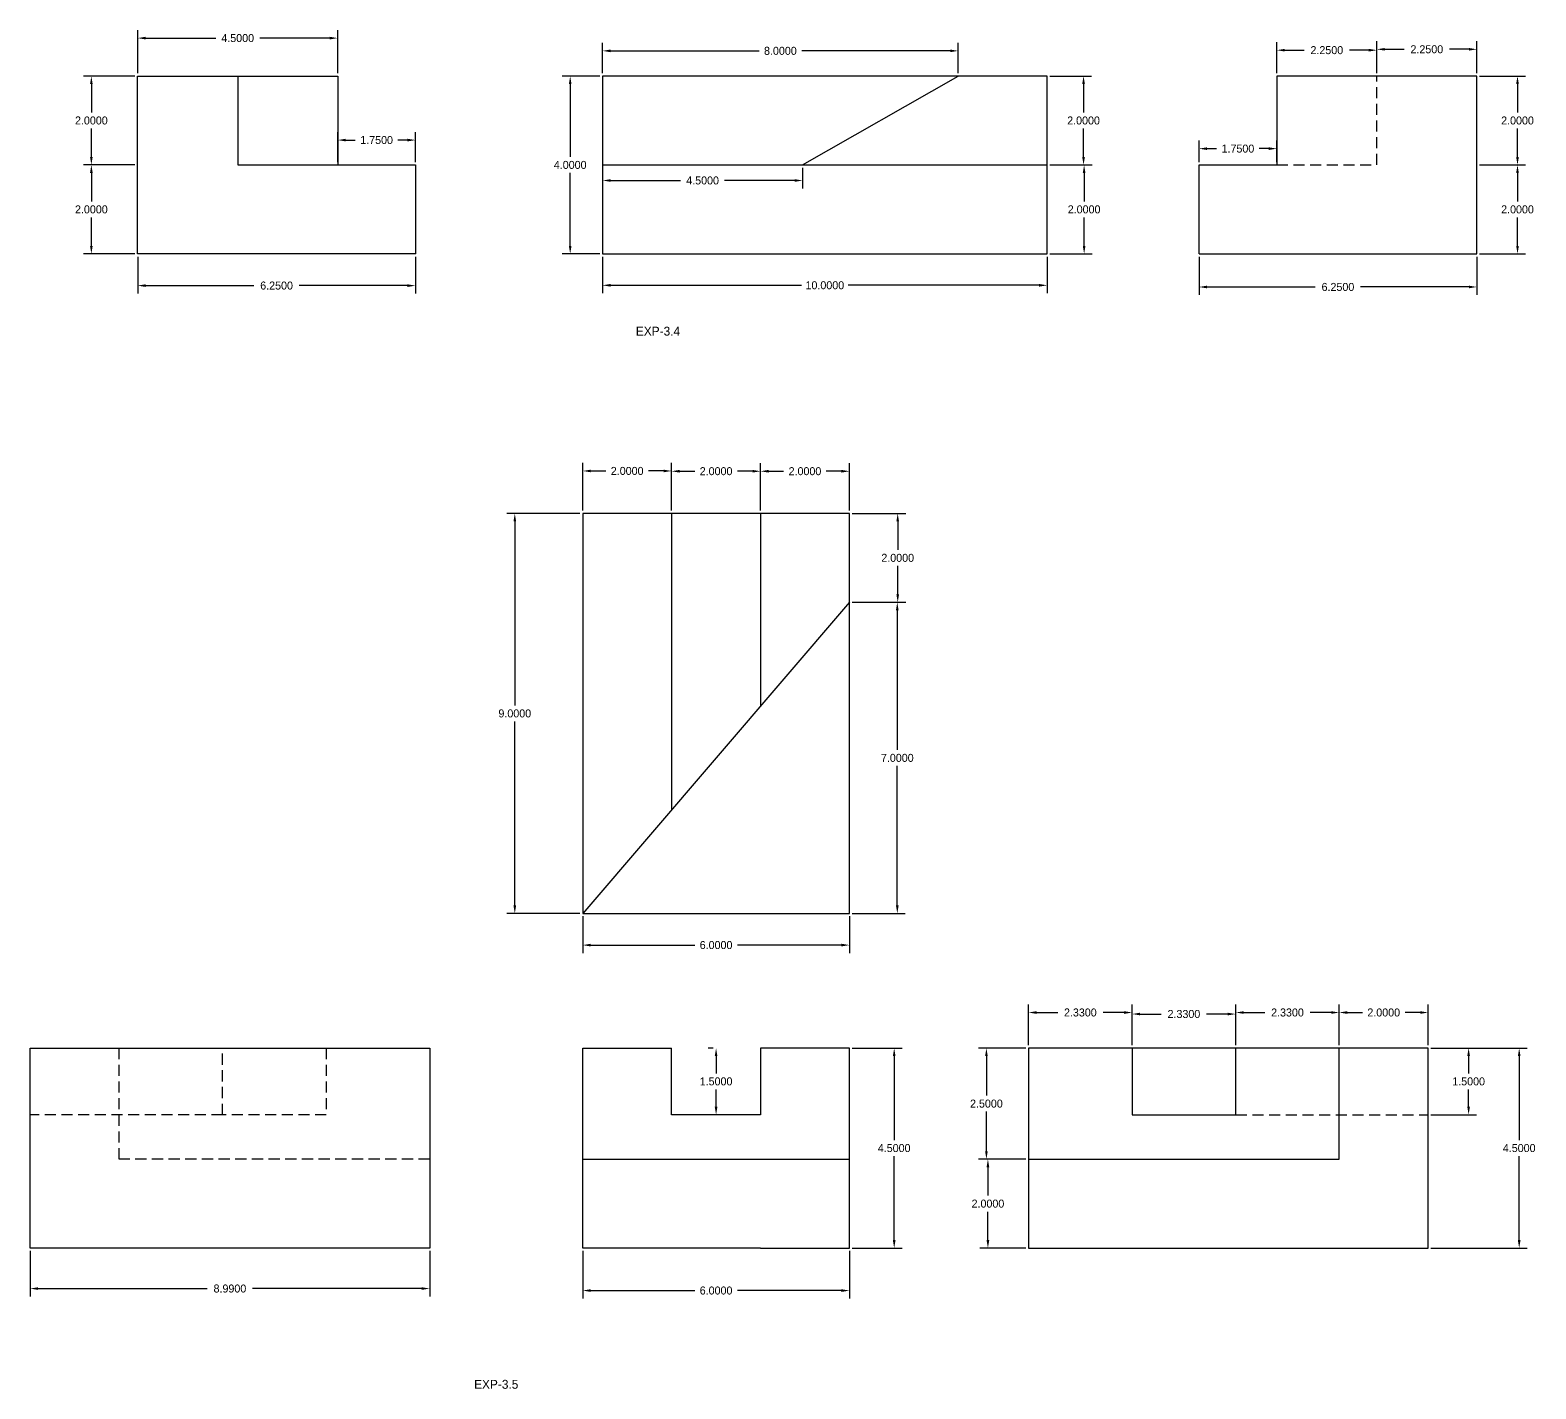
# Model space of a CAD drawing. Header units: inches. Extents: x 42.3 to 120.2, y -48.5 to 33.7.
# Drawn here: x 42.35 to 76.22, y -35.63 to -5.06 of the extents above; entities that cross this region are included whole.
import ezdxf

# ---------------------------------------------------------------- set-up
doc = ezdxf.new("R2010")
doc.units = ezdxf.units.IN
doc.header["$MEASUREMENT"] = 0
doc.linetypes.add('HIDDEN', pattern=[0.375, 0.25, -0.125])
doc.dimstyles.get("Standard").update_dxf_attribs({"dimtxt": 0.18, "dimasz": 0.18, "dimexe": 0.18, "dimexo": 0.0625, "dimgap": 0.09, "dimtad": 0, "dimtih": 1, "dimtoh": 1, "dimdec": 4, "dimzin": 0, "dimdsep": 46, "dimtxsty": 'Standard', "dimcen": 0.09, "dimadec": 0, "dimazin": 0, "dimtfac": 1, "dimtdec": 4, "dimtofl": 0, "dimtmove": 0, "dimatfit": 3, "dimfxl": 1, "dimtolj": 1, "dimtzin": 0, "dimarcsym": 0})

# ---------------------------------------------------------------- blocks, each defined once
blk = doc.blocks.new('*D70')
at = {"color": 0, "lineweight": -2}
for p, q in [((55.224, -6.034), (55.224, -5.349)), ((63.224, -6.034), (63.224, -5.349)), ((55.404, -5.529), (58.744, -5.529)), ((63.044, -5.529), (59.704, -5.529))]:
    blk.add_line(p, q, dxfattribs=at)
at = {"color": 0}
for points in [[(55.404, -5.499), (55.404, -5.559), (55.224, -5.529)], [(63.044, -5.499), (63.044, -5.559), (63.224, -5.529)]]:
    blk.add_solid(points, dxfattribs=at)
at = {"layer": 'Defpoints', "color": 0}
for p in [(63.224, -5.529), (55.224, -6.096), (63.224, -6.096)]:
    blk.add_point(p, dxfattribs=at)
at = {"color": 0, "insert": (59.224, -5.529), "char_height": 0.18, "attachment_point": 5}
blk.add_mtext('\\A1;8.0000', dxfattribs=at)
blk = doc.blocks.new('*D71')
at = {"color": 0, "lineweight": -2}
for p, q in [((55.224, -8.159), (55.224, -8.625)), ((55.404, -8.445), (56.979, -8.445)), ((59.544, -8.445), (57.969, -8.445)), ((59.724, -8.159), (59.724, -8.625))]:
    blk.add_line(p, q, dxfattribs=at)
at = {"color": 0}
for points in [[(55.404, -8.415), (55.404, -8.475), (55.224, -8.445)], [(59.544, -8.415), (59.544, -8.475), (59.724, -8.445)]]:
    blk.add_solid(points, dxfattribs=at)
at = {"layer": 'Defpoints', "color": 0}
for p in [(55.224, -8.096), (59.724, -8.096), (59.724, -8.445)]:
    blk.add_point(p, dxfattribs=at)
at = {"color": 0, "insert": (57.474, -8.445), "char_height": 0.18, "attachment_point": 5}
blk.add_mtext('\\A1;4.5000', dxfattribs=at)
blk = doc.blocks.new('*D72')
at = {"color": 0, "lineweight": -2}
for p, q in [((65.287, -6.096), (66.224, -6.096)), ((66.044, -6.276), (66.044, -6.916)), ((66.044, -7.916), (66.044, -7.276)), ((65.287, -8.096), (66.224, -8.096))]:
    blk.add_line(p, q, dxfattribs=at)
at = {"color": 0}
for points in [[(66.014, -6.276), (66.074, -6.276), (66.044, -6.096)], [(66.014, -7.916), (66.074, -7.916), (66.044, -8.096)]]:
    blk.add_solid(points, dxfattribs=at)
at = {"layer": 'Defpoints', "color": 0}
for p in [(65.224, -6.096), (65.224, -8.096), (66.044, -8.096)]:
    blk.add_point(p, dxfattribs=at)
at = {"color": 0, "insert": (66.044, -7.096), "char_height": 0.18, "attachment_point": 5}
blk.add_mtext('\\A1;2.0000', dxfattribs=at)
blk = doc.blocks.new('*D73')
at = {"color": 0, "lineweight": -2}
for p, q in [((65.287, -8.096), (66.237, -8.096)), ((66.057, -8.276), (66.057, -8.916)), ((66.057, -9.916), (66.057, -9.276)), ((65.287, -10.096), (66.237, -10.096))]:
    blk.add_line(p, q, dxfattribs=at)
at = {"color": 0}
for points in [[(66.027, -8.276), (66.087, -8.276), (66.057, -8.096)], [(66.027, -9.916), (66.087, -9.916), (66.057, -10.096)]]:
    blk.add_solid(points, dxfattribs=at)
at = {"layer": 'Defpoints', "color": 0}
for p in [(65.224, -8.096), (65.224, -10.096), (66.057, -10.096)]:
    blk.add_point(p, dxfattribs=at)
at = {"color": 0, "insert": (66.057, -9.096), "char_height": 0.18, "attachment_point": 5}
blk.add_mtext('\\A1;2.0000', dxfattribs=at)
blk = doc.blocks.new('*D74')
at = {"color": 0, "lineweight": -2}
for p, q in [((55.224, -10.159), (55.224, -10.983)), ((65.224, -10.159), (65.224, -10.983)), ((55.404, -10.803), (59.699, -10.803)), ((65.044, -10.803), (60.749, -10.803))]:
    blk.add_line(p, q, dxfattribs=at)
at = {"color": 0}
for points in [[(55.404, -10.773), (55.404, -10.833), (55.224, -10.803)], [(65.044, -10.773), (65.044, -10.833), (65.224, -10.803)]]:
    blk.add_solid(points, dxfattribs=at)
at = {"layer": 'Defpoints', "color": 0}
for p in [(55.224, -10.096), (65.224, -10.096), (65.224, -10.803)]:
    blk.add_point(p, dxfattribs=at)
at = {"color": 0, "insert": (60.224, -10.803), "char_height": 0.18, "attachment_point": 5}
blk.add_mtext('\\A1;10.0000', dxfattribs=at)
blk = doc.blocks.new('*D75')
at = {"color": 0, "lineweight": -2}
for p, q in [((55.162, -6.096), (54.315, -6.096)), ((54.495, -6.276), (54.495, -7.916)), ((54.495, -9.916), (54.495, -8.276)), ((55.162, -10.096), (54.315, -10.096))]:
    blk.add_line(p, q, dxfattribs=at)
at = {"color": 0}
for points in [[(54.465, -6.276), (54.525, -6.276), (54.495, -6.096)], [(54.465, -9.916), (54.525, -9.916), (54.495, -10.096)]]:
    blk.add_solid(points, dxfattribs=at)
at = {"layer": 'Defpoints', "color": 0}
for p in [(55.224, -6.096), (54.495, -10.096), (55.224, -10.096)]:
    blk.add_point(p, dxfattribs=at)
at = {"color": 0, "insert": (54.495, -8.096), "char_height": 0.18, "attachment_point": 5}
blk.add_mtext('\\A1;4.0000', dxfattribs=at)
blk = doc.blocks.new('*D76')
at = {"color": 0, "lineweight": -2}
for p, q in [((70.392, -6.034), (70.392, -5.334)), ((72.642, -6.034), (72.642, -5.334)), ((70.572, -5.514), (71.007, -5.514)), ((72.462, -5.514), (72.027, -5.514))]:
    blk.add_line(p, q, dxfattribs=at)
at = {"color": 0}
for points in [[(70.572, -5.484), (70.572, -5.544), (70.392, -5.514)], [(72.462, -5.484), (72.462, -5.544), (72.642, -5.514)]]:
    blk.add_solid(points, dxfattribs=at)
at = {"layer": 'Defpoints', "color": 0}
for p in [(72.642, -5.514), (70.392, -6.096), (72.642, -6.096)]:
    blk.add_point(p, dxfattribs=at)
at = {"color": 0, "insert": (71.517, -5.514), "char_height": 0.18, "attachment_point": 5}
blk.add_mtext('\\A1;2.2500', dxfattribs=at)
blk = doc.blocks.new('*D77')
at = {"color": 0, "lineweight": -2}
for p, q in [((72.642, -6.034), (72.642, -5.314)), ((74.892, -6.034), (74.892, -5.314)), ((72.822, -5.494), (73.257, -5.494)), ((74.712, -5.494), (74.277, -5.494))]:
    blk.add_line(p, q, dxfattribs=at)
at = {"color": 0}
for points in [[(72.822, -5.464), (72.822, -5.524), (72.642, -5.494)], [(74.712, -5.464), (74.712, -5.524), (74.892, -5.494)]]:
    blk.add_solid(points, dxfattribs=at)
at = {"layer": 'Defpoints', "color": 0}
for p in [(74.892, -5.494), (72.642, -6.096), (74.892, -6.096)]:
    blk.add_point(p, dxfattribs=at)
at = {"color": 0, "insert": (73.767, -5.494), "char_height": 0.18, "attachment_point": 5}
blk.add_mtext('\\A1;2.2500', dxfattribs=at)
blk = doc.blocks.new('*D78')
at = {"color": 0, "lineweight": -2}
for p, q in [((74.955, -6.096), (75.987, -6.096)), ((75.807, -6.276), (75.807, -6.916)), ((75.807, -7.916), (75.807, -7.276)), ((74.955, -8.096), (75.987, -8.096))]:
    blk.add_line(p, q, dxfattribs=at)
at = {"color": 0}
for points in [[(75.777, -6.276), (75.837, -6.276), (75.807, -6.096)], [(75.777, -7.916), (75.837, -7.916), (75.807, -8.096)]]:
    blk.add_solid(points, dxfattribs=at)
at = {"layer": 'Defpoints', "color": 0}
for p in [(74.892, -6.096), (74.892, -8.096), (75.807, -8.096)]:
    blk.add_point(p, dxfattribs=at)
at = {"color": 0, "insert": (75.807, -7.096), "char_height": 0.18, "attachment_point": 5}
blk.add_mtext('\\A1;2.0000', dxfattribs=at)
blk = doc.blocks.new('*D79')
at = {"color": 0, "lineweight": -2}
for p, q in [((74.955, -8.096), (75.987, -8.096)), ((75.807, -8.276), (75.807, -8.916)), ((75.807, -9.916), (75.807, -9.276)), ((74.955, -10.096), (75.987, -10.096))]:
    blk.add_line(p, q, dxfattribs=at)
at = {"color": 0}
for points in [[(75.777, -8.276), (75.837, -8.276), (75.807, -8.096)], [(75.777, -9.916), (75.837, -9.916), (75.807, -10.096)]]:
    blk.add_solid(points, dxfattribs=at)
at = {"layer": 'Defpoints', "color": 0}
for p in [(74.892, -8.096), (74.892, -10.096), (75.807, -10.096)]:
    blk.add_point(p, dxfattribs=at)
at = {"color": 0, "insert": (75.807, -9.096), "char_height": 0.18, "attachment_point": 5}
blk.add_mtext('\\A1;2.0000', dxfattribs=at)
blk = doc.blocks.new('*D80')
at = {"color": 0, "lineweight": -2}
for p, q in [((68.642, -10.159), (68.642, -11.021)), ((74.892, -10.159), (74.892, -11.021)), ((68.822, -10.841), (71.257, -10.841)), ((74.712, -10.841), (72.277, -10.841))]:
    blk.add_line(p, q, dxfattribs=at)
at = {"color": 0}
for points in [[(68.822, -10.811), (68.822, -10.871), (68.642, -10.841)], [(74.712, -10.811), (74.712, -10.871), (74.892, -10.841)]]:
    blk.add_solid(points, dxfattribs=at)
at = {"layer": 'Defpoints', "color": 0}
for p in [(68.642, -10.096), (74.892, -10.096), (68.642, -10.841)]:
    blk.add_point(p, dxfattribs=at)
at = {"color": 0, "insert": (71.767, -10.841), "char_height": 0.18, "attachment_point": 5}
blk.add_mtext('\\A1;6.2500', dxfattribs=at)
blk = doc.blocks.new('*D81')
at = {"color": 0, "lineweight": -2}
for p, q in [((44.765, -10.159), (44.765, -10.99)), ((51.015, -10.159), (51.015, -10.99)), ((44.945, -10.81), (47.38, -10.81)), ((50.835, -10.81), (48.4, -10.81))]:
    blk.add_line(p, q, dxfattribs=at)
at = {"color": 0}
for points in [[(44.945, -10.78), (44.945, -10.84), (44.765, -10.81)], [(50.835, -10.78), (50.835, -10.84), (51.015, -10.81)]]:
    blk.add_solid(points, dxfattribs=at)
at = {"layer": 'Defpoints', "color": 0}
for p in [(44.765, -10.096), (51.015, -10.096), (51.015, -10.81)]:
    blk.add_point(p, dxfattribs=at)
at = {"color": 0, "insert": (47.89, -10.81), "char_height": 0.18, "attachment_point": 5}
blk.add_mtext('\\A1;6.2500', dxfattribs=at)
blk = doc.blocks.new('*D82')
at = {"color": 0, "lineweight": -2}
for p, q in [((44.702, -6.096), (43.543, -6.096)), ((43.723, -6.276), (43.723, -6.916)), ((43.723, -7.916), (43.723, -7.276)), ((44.702, -8.096), (43.543, -8.096))]:
    blk.add_line(p, q, dxfattribs=at)
at = {"color": 0}
for points in [[(43.693, -6.276), (43.753, -6.276), (43.723, -6.096)], [(43.693, -7.916), (43.753, -7.916), (43.723, -8.096)]]:
    blk.add_solid(points, dxfattribs=at)
at = {"layer": 'Defpoints', "color": 0}
for p in [(44.765, -6.096), (43.723, -8.096), (44.765, -8.096)]:
    blk.add_point(p, dxfattribs=at)
at = {"color": 0, "insert": (43.723, -7.096), "char_height": 0.18, "attachment_point": 5}
blk.add_mtext('\\A1;2.0000', dxfattribs=at)
blk = doc.blocks.new('*D83')
at = {"color": 0, "lineweight": -2}
for p, q in [((44.702, -8.096), (43.543, -8.096)), ((43.723, -8.276), (43.723, -8.916)), ((43.723, -9.916), (43.723, -9.276)), ((44.702, -10.096), (43.543, -10.096))]:
    blk.add_line(p, q, dxfattribs=at)
at = {"color": 0}
for points in [[(43.693, -8.276), (43.753, -8.276), (43.723, -8.096)], [(43.693, -9.916), (43.753, -9.916), (43.723, -10.096)]]:
    blk.add_solid(points, dxfattribs=at)
at = {"layer": 'Defpoints', "color": 0}
for p in [(44.765, -8.096), (43.723, -10.096), (44.765, -10.096)]:
    blk.add_point(p, dxfattribs=at)
at = {"color": 0, "insert": (43.723, -9.096), "char_height": 0.18, "attachment_point": 5}
blk.add_mtext('\\A1;2.0000', dxfattribs=at)
blk = doc.blocks.new('*D84')
at = {"color": 0, "lineweight": -2}
for p, q in [((44.765, -6.034), (44.765, -5.062)), ((49.265, -6.034), (49.265, -5.062)), ((44.945, -5.242), (46.52, -5.242)), ((49.085, -5.242), (47.51, -5.242))]:
    blk.add_line(p, q, dxfattribs=at)
at = {"color": 0}
for points in [[(44.945, -5.212), (44.945, -5.272), (44.765, -5.242)], [(49.085, -5.212), (49.085, -5.272), (49.265, -5.242)]]:
    blk.add_solid(points, dxfattribs=at)
at = {"layer": 'Defpoints', "color": 0}
for p in [(49.265, -5.242), (44.765, -6.096), (49.265, -6.096)]:
    blk.add_point(p, dxfattribs=at)
at = {"color": 0, "insert": (47.015, -5.242), "char_height": 0.18, "attachment_point": 5}
blk.add_mtext('\\A1;4.5000', dxfattribs=at)
blk = doc.blocks.new('*D85')
at = {"color": 0, "lineweight": -2}
for p, q in [((49.265, -8.034), (49.265, -7.356)), ((51.015, -8.034), (51.015, -7.356)), ((49.445, -7.536), (49.66, -7.536)), ((50.835, -7.536), (50.62, -7.536))]:
    blk.add_line(p, q, dxfattribs=at)
at = {"color": 0}
for points in [[(49.445, -7.506), (49.445, -7.566), (49.265, -7.536)], [(50.835, -7.506), (50.835, -7.566), (51.015, -7.536)]]:
    blk.add_solid(points, dxfattribs=at)
at = {"layer": 'Defpoints', "color": 0}
for p in [(51.015, -7.536), (49.265, -8.096), (51.015, -8.096)]:
    blk.add_point(p, dxfattribs=at)
at = {"color": 0, "insert": (50.14, -7.536), "char_height": 0.18, "attachment_point": 5}
blk.add_mtext('\\A1;1.7500', dxfattribs=at)
blk = doc.blocks.new('*D86')
at = {"color": 0, "lineweight": -2}
for p, q in [((68.642, -8.034), (68.642, -7.549)), ((68.822, -7.729), (69.037, -7.729)), ((70.212, -7.729), (69.997, -7.729)), ((70.392, -8.034), (70.392, -7.549))]:
    blk.add_line(p, q, dxfattribs=at)
at = {"color": 0}
for points in [[(68.822, -7.699), (68.822, -7.759), (68.642, -7.729)], [(70.212, -7.699), (70.212, -7.759), (70.392, -7.729)]]:
    blk.add_solid(points, dxfattribs=at)
at = {"layer": 'Defpoints', "color": 0}
for p in [(68.642, -7.729), (68.642, -8.096), (70.392, -8.096)]:
    blk.add_point(p, dxfattribs=at)
at = {"color": 0, "insert": (69.517, -7.729), "char_height": 0.18, "attachment_point": 5}
blk.add_mtext('\\A1;1.7500', dxfattribs=at)
blk = doc.blocks.new('*D88')
at = {"color": 0, "lineweight": -2}
for p, q in [((60.84, -15.935), (62.043, -15.935)), ((61.863, -16.115), (61.863, -16.755)), ((61.863, -17.755), (61.863, -17.115)), ((60.84, -17.935), (62.043, -17.935))]:
    blk.add_line(p, q, dxfattribs=at)
at = {"color": 0}
for points in [[(61.833, -16.115), (61.893, -16.115), (61.863, -15.935)], [(61.833, -17.755), (61.893, -17.755), (61.863, -17.935)]]:
    blk.add_solid(points, dxfattribs=at)
at = {"layer": 'Defpoints', "color": 0}
for p in [(60.777, -15.935), (60.777, -17.935), (61.863, -17.935)]:
    blk.add_point(p, dxfattribs=at)
at = {"color": 0, "insert": (61.863, -16.935), "char_height": 0.18, "attachment_point": 5}
blk.add_mtext('\\A1;2.0000', dxfattribs=at)
blk = doc.blocks.new('*D89')
at = {"color": 0, "lineweight": -2}
for p, q in [((60.84, -17.935), (62.034, -17.935)), ((61.854, -18.115), (61.854, -21.255)), ((61.854, -24.755), (61.854, -21.615)), ((60.84, -24.935), (62.034, -24.935))]:
    blk.add_line(p, q, dxfattribs=at)
at = {"color": 0}
for points in [[(61.824, -18.115), (61.884, -18.115), (61.854, -17.935)], [(61.824, -24.755), (61.884, -24.755), (61.854, -24.935)]]:
    blk.add_solid(points, dxfattribs=at)
at = {"layer": 'Defpoints', "color": 0}
for p in [(60.777, -17.935), (60.777, -24.935), (61.854, -24.935)]:
    blk.add_point(p, dxfattribs=at)
at = {"color": 0, "insert": (61.854, -21.435), "char_height": 0.18, "attachment_point": 5}
blk.add_mtext('\\A1;7.0000', dxfattribs=at)
blk = doc.blocks.new('*D90')
at = {"color": 0, "lineweight": -2}
for p, q in [((54.777, -15.872), (54.777, -14.8)), ((56.777, -15.872), (56.777, -14.8)), ((54.957, -14.98), (55.297, -14.98)), ((56.597, -14.98), (56.257, -14.98))]:
    blk.add_line(p, q, dxfattribs=at)
at = {"color": 0}
for points in [[(54.957, -14.95), (54.957, -15.01), (54.777, -14.98)], [(56.597, -14.95), (56.597, -15.01), (56.777, -14.98)]]:
    blk.add_solid(points, dxfattribs=at)
at = {"layer": 'Defpoints', "color": 0}
for p in [(56.777, -14.98), (54.777, -15.935), (56.777, -15.935)]:
    blk.add_point(p, dxfattribs=at)
at = {"color": 0, "insert": (55.777, -14.98), "char_height": 0.18, "attachment_point": 5}
blk.add_mtext('\\A1;2.0000', dxfattribs=at)
blk = doc.blocks.new('*D91')
at = {"color": 0, "lineweight": -2}
for p, q in [((56.777, -15.872), (56.777, -14.806)), ((58.777, -15.872), (58.777, -14.806)), ((56.957, -14.986), (57.297, -14.986)), ((58.597, -14.986), (58.257, -14.986))]:
    blk.add_line(p, q, dxfattribs=at)
at = {"color": 0}
for points in [[(56.957, -14.956), (56.957, -15.016), (56.777, -14.986)], [(58.597, -14.956), (58.597, -15.016), (58.777, -14.986)]]:
    blk.add_solid(points, dxfattribs=at)
at = {"layer": 'Defpoints', "color": 0}
for p in [(58.777, -14.986), (56.777, -15.935), (58.777, -15.935)]:
    blk.add_point(p, dxfattribs=at)
at = {"color": 0, "insert": (57.777, -14.986), "char_height": 0.18, "attachment_point": 5}
blk.add_mtext('\\A1;2.0000', dxfattribs=at)
blk = doc.blocks.new('*D92')
at = {"color": 0, "lineweight": -2}
for p, q in [((58.777, -15.872), (58.777, -14.806)), ((60.777, -15.872), (60.777, -14.806)), ((58.957, -14.986), (59.297, -14.986)), ((60.597, -14.986), (60.257, -14.986))]:
    blk.add_line(p, q, dxfattribs=at)
at = {"color": 0}
for points in [[(58.957, -14.956), (58.957, -15.016), (58.777, -14.986)], [(60.597, -14.956), (60.597, -15.016), (60.777, -14.986)]]:
    blk.add_solid(points, dxfattribs=at)
at = {"layer": 'Defpoints', "color": 0}
for p in [(60.777, -14.986), (58.777, -15.935), (60.777, -15.935)]:
    blk.add_point(p, dxfattribs=at)
at = {"color": 0, "insert": (59.777, -14.986), "char_height": 0.18, "attachment_point": 5}
blk.add_mtext('\\A1;2.0000', dxfattribs=at)
blk = doc.blocks.new('*D93')
at = {"color": 0, "lineweight": -2}
for p, q in [((54.777, -24.997), (54.777, -25.826)), ((60.777, -24.997), (60.777, -25.826)), ((54.957, -25.646), (57.297, -25.646)), ((60.597, -25.646), (58.257, -25.646))]:
    blk.add_line(p, q, dxfattribs=at)
at = {"color": 0}
for points in [[(54.957, -25.616), (54.957, -25.676), (54.777, -25.646)], [(60.597, -25.616), (60.597, -25.676), (60.777, -25.646)]]:
    blk.add_solid(points, dxfattribs=at)
at = {"layer": 'Defpoints', "color": 0}
for p in [(54.777, -24.935), (60.777, -24.935), (60.777, -25.646)]:
    blk.add_point(p, dxfattribs=at)
at = {"color": 0, "insert": (57.777, -25.646), "char_height": 0.18, "attachment_point": 5}
blk.add_mtext('\\A1;6.0000', dxfattribs=at)
blk = doc.blocks.new('*D94')
at = {"color": 0, "lineweight": -2}
for p, q in [((54.715, -15.935), (53.069, -15.935)), ((53.249, -16.115), (53.249, -20.255)), ((53.249, -24.755), (53.249, -20.615)), ((54.715, -24.935), (53.069, -24.935))]:
    blk.add_line(p, q, dxfattribs=at)
at = {"color": 0}
for points in [[(53.219, -16.115), (53.279, -16.115), (53.249, -15.935)], [(53.219, -24.755), (53.279, -24.755), (53.249, -24.935)]]:
    blk.add_solid(points, dxfattribs=at)
at = {"layer": 'Defpoints', "color": 0}
for p in [(54.777, -15.935), (53.249, -24.935), (54.777, -24.935)]:
    blk.add_point(p, dxfattribs=at)
at = {"color": 0, "insert": (53.249, -20.435), "char_height": 0.18, "attachment_point": 5}
blk.add_mtext('\\A1;9.0000', dxfattribs=at)
blk = doc.blocks.new('*D95')
at = {"color": 0, "lineweight": -2}
for p, q in [((64.807, -27.901), (64.807, -26.983)), ((67.137, -27.901), (67.137, -26.983)), ((64.987, -27.163), (65.462, -27.163)), ((66.957, -27.163), (66.482, -27.163))]:
    blk.add_line(p, q, dxfattribs=at)
at = {"color": 0}
for points in [[(64.987, -27.133), (64.987, -27.193), (64.807, -27.163)], [(66.957, -27.133), (66.957, -27.193), (67.137, -27.163)]]:
    blk.add_solid(points, dxfattribs=at)
at = {"layer": 'Defpoints', "color": 0}
for p in [(67.137, -27.163), (64.807, -27.963), (67.137, -27.963)]:
    blk.add_point(p, dxfattribs=at)
at = {"color": 0, "insert": (65.972, -27.163), "char_height": 0.18, "attachment_point": 5}
blk.add_mtext('\\A1;2.3300', dxfattribs=at)
blk = doc.blocks.new('*D96')
at = {"color": 0, "lineweight": -2}
for p, q in [((67.137, -27.901), (67.137, -27.017)), ((69.467, -27.901), (69.467, -27.017)), ((67.317, -27.197), (67.792, -27.197)), ((69.287, -27.197), (68.812, -27.197))]:
    blk.add_line(p, q, dxfattribs=at)
at = {"color": 0}
for points in [[(67.317, -27.167), (67.317, -27.227), (67.137, -27.197)], [(69.287, -27.167), (69.287, -27.227), (69.467, -27.197)]]:
    blk.add_solid(points, dxfattribs=at)
at = {"layer": 'Defpoints', "color": 0}
for p in [(69.467, -27.197), (67.137, -27.963), (69.467, -27.963)]:
    blk.add_point(p, dxfattribs=at)
at = {"color": 0, "insert": (68.302, -27.197), "char_height": 0.18, "attachment_point": 5}
blk.add_mtext('\\A1;2.3300', dxfattribs=at)
blk = doc.blocks.new('*D97')
at = {"color": 0, "lineweight": -2}
for p, q in [((69.467, -27.901), (69.467, -26.983)), ((71.797, -27.901), (71.797, -26.983)), ((69.647, -27.163), (70.122, -27.163)), ((71.617, -27.163), (71.142, -27.163))]:
    blk.add_line(p, q, dxfattribs=at)
at = {"color": 0}
for points in [[(69.647, -27.133), (69.647, -27.193), (69.467, -27.163)], [(71.617, -27.133), (71.617, -27.193), (71.797, -27.163)]]:
    blk.add_solid(points, dxfattribs=at)
at = {"layer": 'Defpoints', "color": 0}
for p in [(71.797, -27.163), (69.467, -27.963), (71.797, -27.963)]:
    blk.add_point(p, dxfattribs=at)
at = {"color": 0, "insert": (70.632, -27.163), "char_height": 0.18, "attachment_point": 5}
blk.add_mtext('\\A1;2.3300', dxfattribs=at)
blk = doc.blocks.new('*D98')
at = {"color": 0, "lineweight": -2}
for p, q in [((71.797, -27.901), (71.797, -26.983)), ((73.797, -27.901), (73.797, -26.983)), ((71.977, -27.163), (72.317, -27.163)), ((73.617, -27.163), (73.277, -27.163))]:
    blk.add_line(p, q, dxfattribs=at)
at = {"color": 0}
for points in [[(71.977, -27.133), (71.977, -27.193), (71.797, -27.163)], [(73.617, -27.133), (73.617, -27.193), (73.797, -27.163)]]:
    blk.add_solid(points, dxfattribs=at)
at = {"layer": 'Defpoints', "color": 0}
for p in [(73.797, -27.163), (71.797, -27.963), (73.797, -27.963)]:
    blk.add_point(p, dxfattribs=at)
at = {"color": 0, "insert": (72.797, -27.163), "char_height": 0.18, "attachment_point": 5}
blk.add_mtext('\\A1;2.0000', dxfattribs=at)
blk = doc.blocks.new('*D99')
at = {"color": 0, "lineweight": -2}
for p, q in [((73.859, -27.963), (74.887, -27.963)), ((74.707, -28.143), (74.707, -28.533)), ((74.707, -29.283), (74.707, -28.893)), ((73.859, -29.463), (74.887, -29.463))]:
    blk.add_line(p, q, dxfattribs=at)
at = {"color": 0}
for points in [[(74.677, -28.143), (74.737, -28.143), (74.707, -27.963)], [(74.677, -29.283), (74.737, -29.283), (74.707, -29.463)]]:
    blk.add_solid(points, dxfattribs=at)
at = {"layer": 'Defpoints', "color": 0}
for p in [(73.797, -27.963), (73.797, -29.463), (74.707, -29.463)]:
    blk.add_point(p, dxfattribs=at)
at = {"color": 0, "insert": (74.707, -28.713), "char_height": 0.18, "attachment_point": 5}
blk.add_mtext('\\A1;1.5000', dxfattribs=at)
blk = doc.blocks.new('*D100')
at = {"color": 0, "lineweight": -2}
for p, q in [((73.859, -27.963), (76.025, -27.963)), ((75.845, -28.143), (75.845, -30.033)), ((75.845, -32.283), (75.845, -30.393)), ((73.859, -32.463), (76.025, -32.463))]:
    blk.add_line(p, q, dxfattribs=at)
at = {"color": 0}
for points in [[(75.815, -28.143), (75.875, -28.143), (75.845, -27.963)], [(75.815, -32.283), (75.875, -32.283), (75.845, -32.463)]]:
    blk.add_solid(points, dxfattribs=at)
at = {"layer": 'Defpoints', "color": 0}
for p in [(73.797, -27.963), (73.797, -32.463), (75.845, -32.463)]:
    blk.add_point(p, dxfattribs=at)
at = {"color": 0, "insert": (75.845, -30.213), "char_height": 0.18, "attachment_point": 5}
blk.add_mtext('\\A1;4.5000', dxfattribs=at)
blk = doc.blocks.new('*D101')
at = {"color": 0, "lineweight": -2}
for p, q in [((64.744, -27.963), (63.679, -27.963)), ((63.859, -28.143), (63.859, -29.033)), ((63.859, -30.283), (63.859, -29.393)), ((64.744, -30.463), (63.679, -30.463))]:
    blk.add_line(p, q, dxfattribs=at)
at = {"color": 0}
for points in [[(63.829, -28.143), (63.889, -28.143), (63.859, -27.963)], [(63.829, -30.283), (63.889, -30.283), (63.859, -30.463)]]:
    blk.add_solid(points, dxfattribs=at)
at = {"layer": 'Defpoints', "color": 0}
for p in [(64.807, -27.963), (63.859, -30.463), (64.807, -30.463)]:
    blk.add_point(p, dxfattribs=at)
at = {"color": 0, "insert": (63.859, -29.213), "char_height": 0.18, "attachment_point": 5}
blk.add_mtext('\\A1;2.5000', dxfattribs=at)
blk = doc.blocks.new('*D102')
at = {"color": 0, "lineweight": -2}
for p, q in [((64.744, -30.463), (63.713, -30.463)), ((63.893, -30.643), (63.893, -31.283)), ((63.893, -32.283), (63.893, -31.643)), ((64.744, -32.463), (63.713, -32.463))]:
    blk.add_line(p, q, dxfattribs=at)
at = {"color": 0}
for points in [[(63.863, -30.643), (63.923, -30.643), (63.893, -30.463)], [(63.863, -32.283), (63.923, -32.283), (63.893, -32.463)]]:
    blk.add_solid(points, dxfattribs=at)
at = {"layer": 'Defpoints', "color": 0}
for p in [(64.807, -30.463), (63.893, -32.463), (64.807, -32.463)]:
    blk.add_point(p, dxfattribs=at)
at = {"color": 0, "insert": (63.893, -31.463), "char_height": 0.18, "attachment_point": 5}
blk.add_mtext('\\A1;2.0000', dxfattribs=at)
blk = doc.blocks.new('*D103')
at = {"color": 0, "lineweight": -2}
for p, q in [((60.84, -27.963), (61.964, -27.963)), ((61.784, -28.143), (61.784, -30.033)), ((61.784, -32.283), (61.784, -30.393)), ((60.84, -32.463), (61.964, -32.463))]:
    blk.add_line(p, q, dxfattribs=at)
at = {"color": 0}
for points in [[(61.754, -28.143), (61.814, -28.143), (61.784, -27.963)], [(61.754, -32.283), (61.814, -32.283), (61.784, -32.463)]]:
    blk.add_solid(points, dxfattribs=at)
at = {"layer": 'Defpoints', "color": 0}
for p in [(60.777, -27.963), (60.777, -32.463), (61.784, -32.463)]:
    blk.add_point(p, dxfattribs=at)
at = {"color": 0, "insert": (61.784, -30.213), "char_height": 0.18, "attachment_point": 5}
blk.add_mtext('\\A1;4.5000', dxfattribs=at)
blk = doc.blocks.new('*D104')
at = {"color": 0, "lineweight": -2}
for p, q in [((54.777, -32.526), (54.777, -33.598)), ((60.777, -32.526), (60.777, -33.598)), ((54.957, -33.418), (57.297, -33.418)), ((60.597, -33.418), (58.257, -33.418))]:
    blk.add_line(p, q, dxfattribs=at)
at = {"color": 0}
for points in [[(54.957, -33.388), (54.957, -33.448), (54.777, -33.418)], [(60.597, -33.388), (60.597, -33.448), (60.777, -33.418)]]:
    blk.add_solid(points, dxfattribs=at)
at = {"layer": 'Defpoints', "color": 0}
for p in [(54.777, -32.463), (60.777, -32.463), (60.777, -33.418)]:
    blk.add_point(p, dxfattribs=at)
at = {"color": 0, "insert": (57.777, -33.418), "char_height": 0.18, "attachment_point": 5}
blk.add_mtext('\\A1;6.0000', dxfattribs=at)
blk = doc.blocks.new('*D105')
at = {"color": 0, "lineweight": -2}
for p, q in [((57.715, -27.963), (57.597, -27.963)), ((57.777, -28.143), (57.777, -28.533)), ((57.777, -29.283), (57.777, -28.893)), ((57.715, -29.463), (57.597, -29.463))]:
    blk.add_line(p, q, dxfattribs=at)
at = {"color": 0}
for points in [[(57.747, -28.143), (57.807, -28.143), (57.777, -27.963)], [(57.747, -29.283), (57.807, -29.283), (57.777, -29.463)]]:
    blk.add_solid(points, dxfattribs=at)
at = {"layer": 'Defpoints', "color": 0}
for p in [(57.777, -27.963), (57.777, -27.963), (57.777, -29.463)]:
    blk.add_point(p, dxfattribs=at)
at = {"color": 0, "insert": (57.777, -28.713), "char_height": 0.18, "attachment_point": 5}
blk.add_mtext('\\A1;1.5000', dxfattribs=at)
blk = doc.blocks.new('*D106')
at = {"color": 0, "lineweight": -2}
for p, q in [((42.345, -32.526), (42.345, -33.553)), ((51.335, -32.526), (51.335, -33.553)), ((42.525, -33.373), (46.33, -33.373)), ((51.155, -33.373), (47.35, -33.373))]:
    blk.add_line(p, q, dxfattribs=at)
at = {"color": 0}
for points in [[(42.525, -33.343), (42.525, -33.403), (42.345, -33.373)], [(51.155, -33.343), (51.155, -33.403), (51.335, -33.373)]]:
    blk.add_solid(points, dxfattribs=at)
at = {"layer": 'Defpoints', "color": 0}
for p in [(42.345, -32.463), (51.335, -32.463), (51.335, -33.373)]:
    blk.add_point(p, dxfattribs=at)
at = {"color": 0, "insert": (46.84, -33.373), "char_height": 0.18, "attachment_point": 5}
blk.add_mtext('\\A1;8.9900', dxfattribs=at)

msp = doc.modelspace()

# ---------------------------------------------------------------- linework, layer by layer
for p, q in [((44.76453, -8.09631), (44.76453, -6.09631)), ((44.76453, -6.09631), (47.01453, -6.09631)), ((47.01453, -6.09631), (49.26453, -6.09631)), ((47.01453, -6.09631), (47.01453, -8.09631)), ((49.26453, -6.09631), (49.26453, -8.09631)), ((63.22436, -6.09631), (55.22436, -6.09631)), ((55.22436, -6.09631), (55.22436, -8.09631)), ((59.72436, -8.09631), (63.22436, -6.09631)), ((65.22436, -6.09631), (63.22436, -6.09631)), ((65.22436, -8.09631), (65.22436, -6.09631)), ((72.64213, -6.09631), (70.39213, -6.09631)), ((70.39213, -6.09631), (70.39213, -8.09631)), ((74.89213, -6.09631), (72.64213, -6.09631)), ((74.89213, -8.09631), (74.89213, -6.09631)), ((44.76453, -10.09631), (44.76453, -8.09631)), ((47.01453, -8.09631), (49.26453, -8.09631)), ((49.26453, -8.09631), (51.01453, -8.09631)), ((51.01453, -8.09631), (51.01453, -10.09631)), ((55.22436, -8.09631), (55.22436, -10.09631)), ((55.22436, -8.09631), (59.72436, -8.09631)), ((59.72436, -8.09631), (65.22436, -8.09631)), ((65.22436, -10.09631), (65.22436, -8.09631)), ((68.64213, -10.09631), (68.64213, -8.09631)), ((68.64213, -8.09631), (70.39213, -8.09631)), ((74.89213, -10.09631), (74.89213, -8.09631)), ((51.02453, -10.09631), (44.76453, -10.09631)), ((55.22436, -10.09631), (65.22436, -10.09631)), ((68.64213, -10.09631), (74.89213, -10.09631)), ((56.77702, -15.93479), (54.77702, -15.93479)), ((54.77702, -15.93479), (54.77702, -17.93479)), ((58.77702, -15.93479), (56.77702, -15.93479)), ((56.77702, -15.93479), (56.77702, -22.60146)), ((60.77702, -15.93479), (58.77702, -15.93479)), ((58.77702, -15.93479), (58.77702, -20.26813)), ((60.77702, -17.93479), (60.77702, -15.93479)), ((54.77702, -17.93479), (54.77702, -24.93479)), ((60.77702, -17.93479), (54.77702, -24.93479)), ((60.77702, -24.93479), (60.77702, -17.93479)), ((54.77702, -24.93479), (60.77702, -24.93479)), ((42.34508, -30.46336), (42.34508, -27.96336)), ((42.34508, -27.96336), (44.34508, -27.96336)), ((44.34508, -27.96336), (46.67508, -27.96336)), ((46.67508, -27.96336), (49.00508, -27.96336)), ((49.00508, -27.96336), (51.33508, -27.96336)), ((51.33508, -27.96336), (51.33508, -30.46336)), ((54.77702, -30.46336), (54.77702, -27.96336)), ((54.77702, -27.96336), (56.77702, -27.96336)), ((56.77702, -29.46336), (56.77702, -27.96336)), ((60.77702, -27.96336), (58.77702, -27.96336)), ((58.77702, -27.96336), (58.77702, -29.46336)), ((60.77702, -30.46336), (60.77702, -27.96336)), ((67.13662, -27.96336), (64.80662, -27.96336)), ((64.80662, -27.96336), (64.80662, -30.46336)), ((69.46662, -27.96336), (67.13662, -27.96336)), ((67.13662, -27.96336), (67.13662, -29.46336)), ((71.79662, -27.96336), (69.46662, -27.96336)), ((69.46662, -29.46336), (69.46662, -27.96336)), ((73.79662, -27.96336), (71.79662, -27.96336)), ((71.79662, -30.46336), (71.79662, -27.96336)), ((73.79662, -30.46336), (73.79662, -27.96336)), ((58.77702, -29.46336), (56.77702, -29.46336)), ((67.13662, -29.46336), (69.46662, -29.46336)), ((42.34508, -32.46336), (42.34508, -30.46336)), ((51.33508, -30.46336), (51.33508, -32.46336)), ((54.77702, -32.46336), (54.77702, -30.46336)), ((54.77702, -30.46336), (60.77702, -30.46336)), ((60.77702, -32.46336), (60.77702, -30.46336)), ((64.80662, -30.46336), (64.80662, -32.46336)), ((64.80662, -30.46336), (71.79662, -30.46336)), ((73.79662, -32.46336), (73.79662, -30.46336)), ((44.34508, -32.46336), (42.34508, -32.46336)), ((46.67508, -32.46336), (44.34508, -32.46336)), ((49.00508, -32.46336), (46.67508, -32.46336)), ((51.33508, -32.46336), (49.00508, -32.46336)), ((56.77702, -32.46336), (54.77702, -32.46336)), ((58.77702, -32.46336), (56.77702, -32.46336)), ((58.77702, -32.46336), (60.77702, -32.46336)), ((64.80662, -32.46336), (67.13662, -32.46336)), ((67.13662, -32.46336), (69.46662, -32.46336)), ((69.46662, -32.46336), (71.79662, -32.46336)), ((71.79662, -32.46336), (73.79662, -32.46336))]:
    msp.add_line(p, q)
at = {"linetype": 'HIDDEN'}
for p, q in [((72.64213, -8.09631), (72.64213, -6.09631)), ((70.39213, -8.09631), (72.64213, -8.09631)), ((44.34508, -30.46336), (44.34508, -27.96336)), ((46.67508, -29.46336), (46.67508, -27.96336)), ((49.00508, -27.96336), (49.00508, -29.46336)), ((46.67508, -29.46336), (42.34508, -29.46336)), ((49.00508, -29.46336), (46.67508, -29.46336)), ((69.46662, -29.46336), (73.79662, -29.46336)), ((51.33508, -30.46336), (44.34508, -30.46336))]:
    msp.add_line(p, q, dxfattribs=at)

# ---------------------------------------------------------------- texts
at = {"char_height": 0.2, "attachment_point": 1}
for s, insert, width in [('EXP-3.4', (55.97237, -11.7342), 9.5319922), ('EXP-3.5', (52.33303, -35.4269), 13.1018747)]:
    msp.add_mtext(s, dxfattribs=dict(at, insert=insert, width=width))

# ---------------------------------------------------------------- dimensions: what is measured, and where the dimension line sits
for base, p1, p2, picture, middle in [((49.26453, -5.24218), (44.76453, -6.09631), (49.26453, -6.09631), '*D84', (47.01453, -5.24218)), ((63.22436, -5.52898), (55.22436, -6.09631), (63.22436, -6.09631), '*D70', (59.22436, -5.52898)), ((72.64213, -5.51416), (70.39213, -6.09631), (72.64213, -6.09631), '*D76', (71.51713, -5.51416)), ((74.89213, -5.49428), (72.64213, -6.09631), (74.89213, -6.09631), '*D77', (73.76713, -5.49428)), ((51.01453, -7.53616), (49.26453, -8.09631), (51.01453, -8.09631), '*D85', (50.13953, -7.53616)), ((68.64213, -7.72895), (70.39213, -8.09631), (68.64213, -8.09631), '*D86', (69.51713, -7.72895)), ((59.72436, -8.44533), (55.22436, -8.09631), (59.72436, -8.09631), '*D71', (57.47436, -8.44533)), ((51.01453, -10.81009), (44.76453, -10.09631), (51.01453, -10.09631), '*D81', (47.88953, -10.81009)), ((65.22436, -10.80339), (55.22436, -10.09631), (65.22436, -10.09631), '*D74', (60.22436, -10.80339)), ((68.64213, -10.8409), (74.89213, -10.09631), (68.64213, -10.09631), '*D80', (71.76713, -10.8409)), ((56.77702, -14.97986), (54.77702, -15.93479), (56.77702, -15.93479), '*D90', (55.77702, -14.97986)), ((58.77702, -14.98632), (56.77702, -15.93479), (58.77702, -15.93479), '*D91', (57.77702, -14.98632)), ((60.77702, -14.98632), (58.77702, -15.93479), (60.77702, -15.93479), '*D92', (59.77702, -14.98632)), ((60.77702, -25.64594), (54.77702, -24.93479), (60.77702, -24.93479), '*D93', (57.77702, -25.64594)), ((67.13662, -27.16336), (64.80662, -27.96336), (67.13662, -27.96336), '*D95', (65.97162, -27.16336)), ((69.46662, -27.19681), (67.13662, -27.96336), (69.46662, -27.96336), '*D96', (68.30162, -27.19681)), ((71.79662, -27.16336), (69.46662, -27.96336), (71.79662, -27.96336), '*D97', (70.63162, -27.16336)), ((73.79662, -27.16336), (71.79662, -27.96336), (73.79662, -27.96336), '*D98', (72.79662, -27.16336)), ((51.33508, -33.37266), (42.34508, -32.46336), (51.33508, -32.46336), '*D106', (46.84008, -33.37266)), ((60.77702, -33.41818), (54.77702, -32.46336), (60.77702, -32.46336), '*D104', (57.77702, -33.41818))]:
    dim = msp.add_linear_dim(base=base, p1=p1, p2=p2, dimstyle='Standard')
    dim.commit()
    dim.dimension.update_dxf_attribs({"geometry": picture, "text_midpoint": middle})
for base, p1, p2, picture, middle in [((43.72324, -8.09631), (44.76453, -6.09631), (44.76453, -8.09631), '*D82', (43.72324, -7.09631)), ((54.49474, -10.09631), (55.22436, -6.09631), (55.22436, -10.09631), '*D75', (54.49474, -8.09631)), ((66.04445, -8.09631), (65.22436, -6.09631), (65.22436, -8.09631), '*D72', (66.04445, -7.09631)), ((75.80735, -8.09631), (74.89213, -6.09631), (74.89213, -8.09631), '*D78', (75.80735, -7.09631)), ((43.72324, -10.09631), (44.76453, -8.09631), (44.76453, -10.09631), '*D83', (43.72324, -9.09631)), ((66.057, -10.09631), (65.22436, -8.09631), (65.22436, -10.09631), '*D73', (66.057, -9.09631)), ((75.80735, -10.09631), (74.89213, -8.09631), (74.89213, -10.09631), '*D79', (75.80735, -9.09631)), ((53.24898, -24.93479), (54.77702, -15.93479), (54.77702, -24.93479), '*D94', (53.24898, -20.43479)), ((61.86319, -17.93479), (60.77702, -15.93479), (60.77702, -17.93479), '*D88', (61.86319, -16.93479)), ((61.85415, -24.93479), (60.77702, -17.93479), (60.77702, -24.93479), '*D89', (61.85415, -21.43479)), ((57.77702, -27.96336), (57.77702, -29.46336), (57.77702, -27.96336), '*D105', (57.77702, -28.71336)), ((61.78359, -32.46336), (60.77702, -27.96336), (60.77702, -32.46336), '*D103', (61.78359, -30.21336)), ((63.85938, -30.46336), (64.80662, -27.96336), (64.80662, -30.46336), '*D101', (63.85938, -29.21336)), ((74.70708, -29.46336), (73.79662, -27.96336), (73.79662, -29.46336), '*D99', (74.70708, -28.71336)), ((75.84542, -32.46336), (73.79662, -27.96336), (73.79662, -32.46336), '*D100', (75.84542, -30.21336)), ((63.89286, -32.46336), (64.80662, -30.46336), (64.80662, -32.46336), '*D102', (63.89286, -31.46336))]:
    dim = msp.add_linear_dim(base=base, p1=p1, p2=p2, angle=90, dimstyle='Standard')
    dim.commit()
    dim.dimension.update_dxf_attribs({"geometry": picture, "text_midpoint": middle})

doc.saveas('drawing.dxf')
